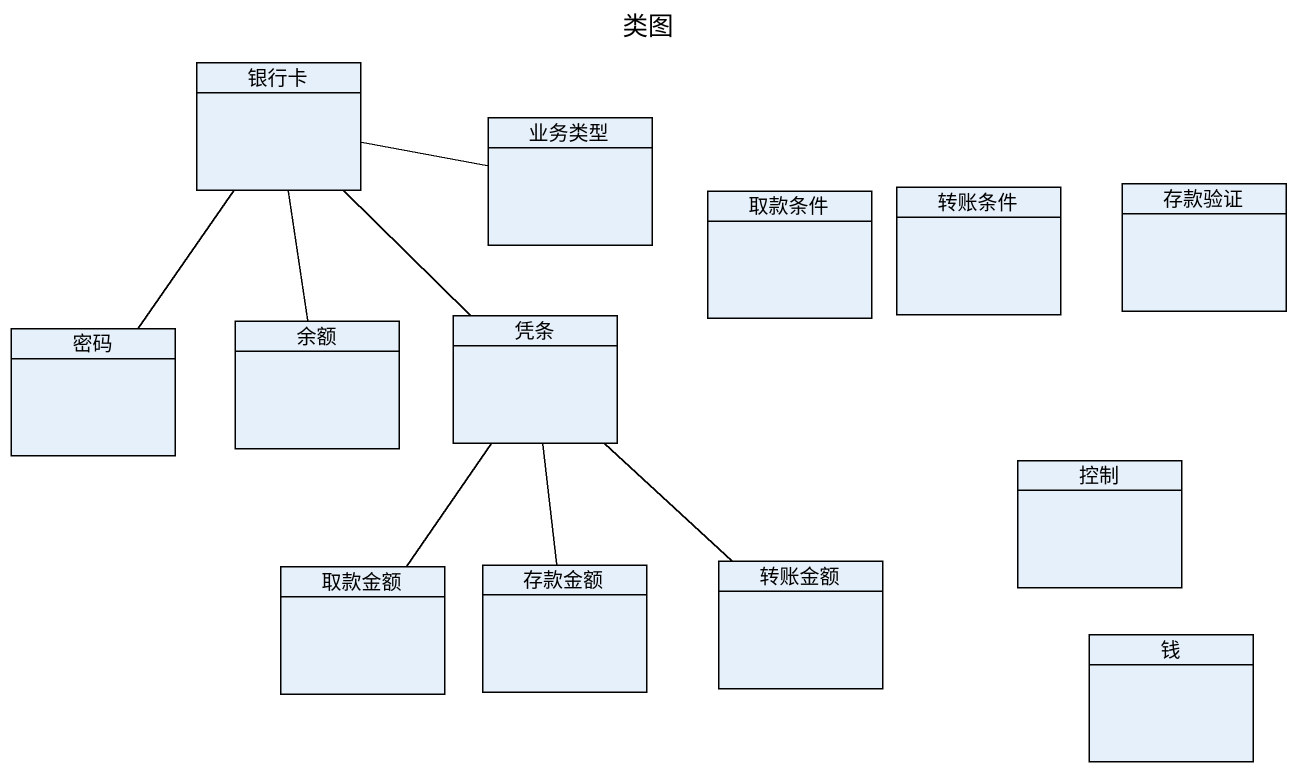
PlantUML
@startuml
title 类图
hide circle
hide empty members
class 银行卡
class 业务类型
class 取款条件
class 转账条件
class 存款验证
class 密码
class 余额
class 凭条
class 控制
class 取款金额
class 存款金额
class 转账金额
class 钱
银行卡 -right- 业务类型
银行卡 -- 密码
银行卡 -- 余额
银行卡 -- 凭条
凭条 -- 取款金额
凭条 -- 存款金额
凭条 -- 转账金额
@enduml
